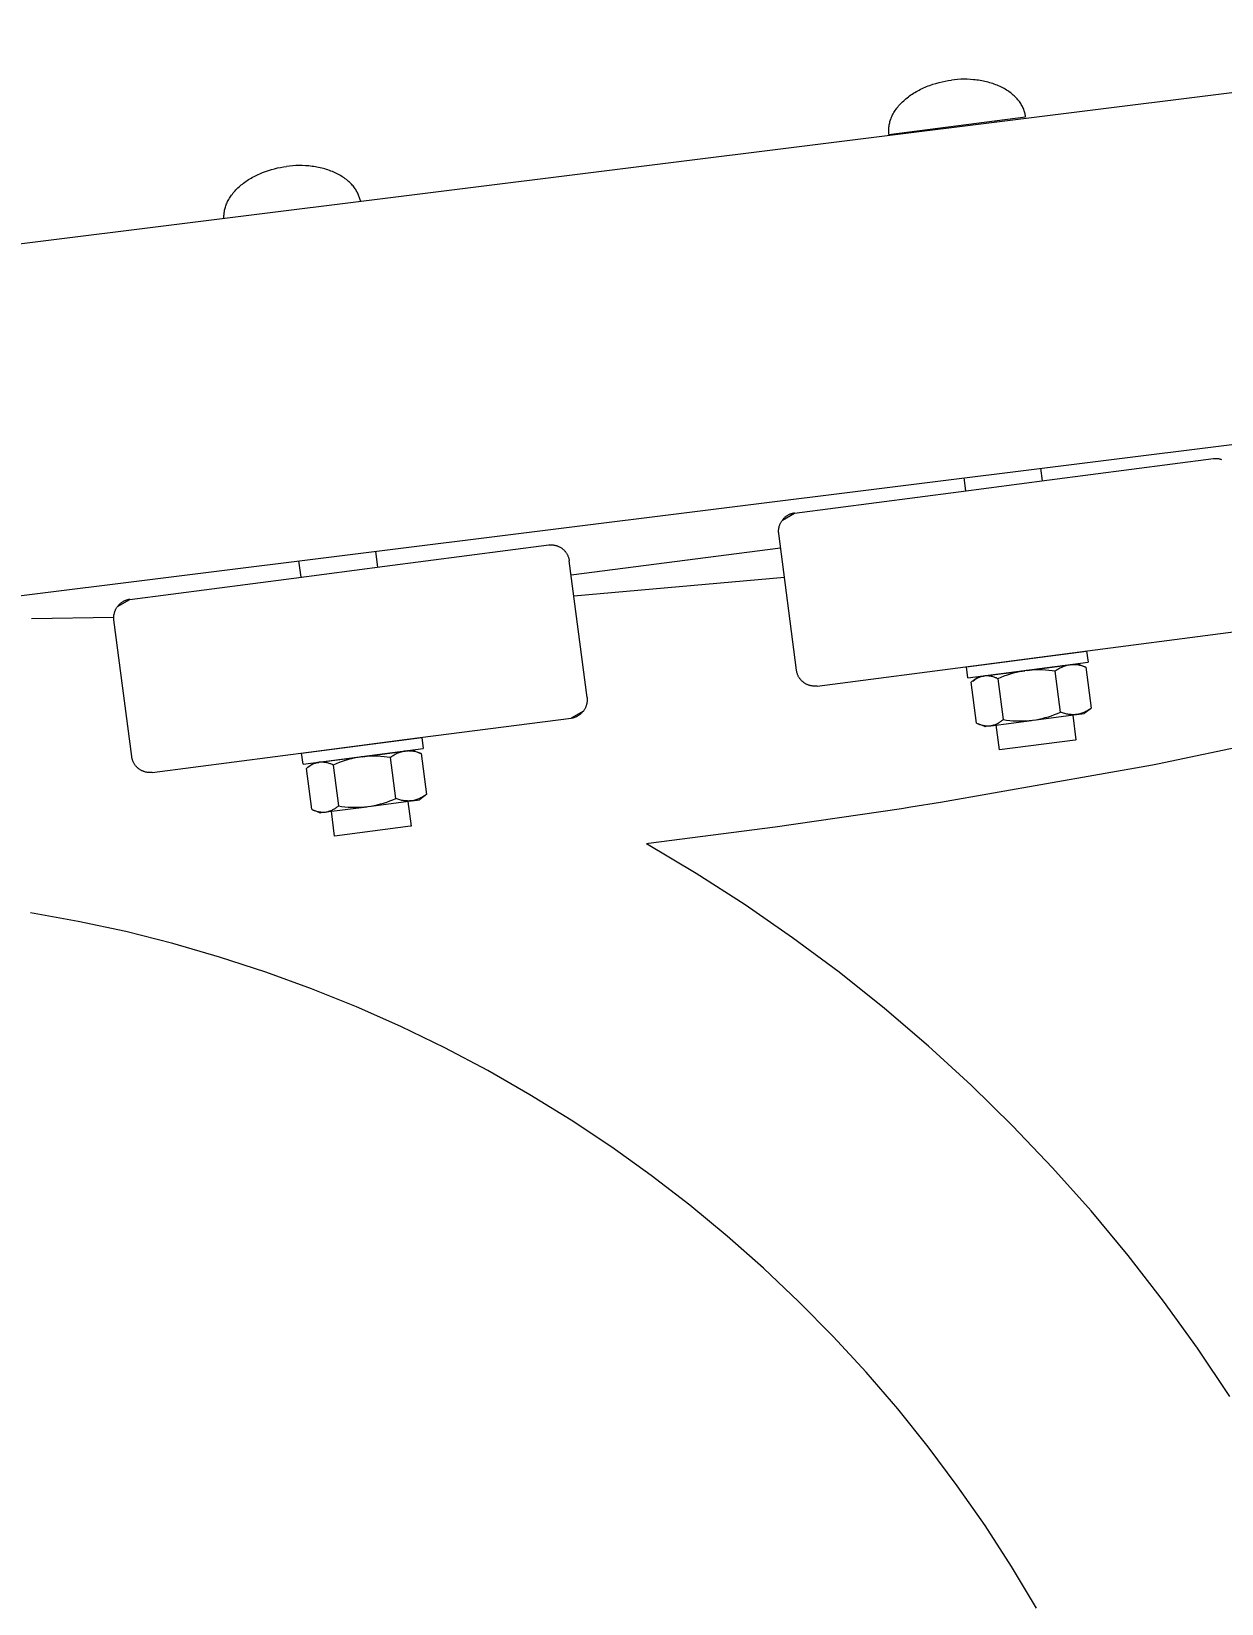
# Model space of a CAD drawing. Header units: inches. Extents: x -10 to 169, y -3 to 129.
# Drawn here: x 146.81 to 151.91, y 107.89 to 114.63 of the extents above; entities that cross this region are included whole.
import ezdxf

# ---------------------------------------------------------------- set-up
doc = ezdxf.new("R2010")
doc.units = ezdxf.units.IN
doc.layers.add('ZANO_R', color=7, linetype='Continuous', lineweight=0)
doc.layers.add('ZANO_W', color=1, linetype='Continuous', lineweight=0)
doc.styles.get("Standard").update_dxf_attribs({"font": 'arial.ttf'})
doc.dimstyles.new('amerykanie', dxfattribs={"dimtxt": 50, "dimasz": 50, "dimexe": 0.5, "dimexo": 0.5, "dimgap": 1, "dimtad": 1, "dimdec": 0, "dimzin": 0, "dimlunit": 5, "dimtxsty": 'Standard', "dimcen": 0.09, "dimclrd": 1, "dimclre": 1, "dimclrt": 1, "dimazin": 0, "dimtfac": 1, "dimtdec": 0, "dimtmove": 0, "dimatfit": 3, "dimfxl": 1, "dimtzin": 0, "dimarcsym": 1})

# ---------------------------------------------------------------- blocks, each defined once
blk = doc.blocks.new('*D357')
at = {"layer": 'ZANO_W', "color": 1, "lineweight": -2}
for p, q in [((137.2207, 121.6007), (137.2207, 117.2768)), ((154.6675, 112.6426), (154.6675, 118.2768)), ((138.2207, 117.7768), (153.6675, 117.7768))]:
    blk.add_line(p, q, dxfattribs=at)
at = {"layer": 'ZANO_W', "color": 1}
for points in [[(138.2207, 117.9434), (138.2207, 117.6101), (137.2207, 117.7768)], [(153.6675, 117.6101), (153.6675, 117.9434), (154.6675, 117.7768)]]:
    blk.add_solid(points, dxfattribs=at)
at = {"layer": 'ZANO_W', "color": 1, "insert": (145.9441, 119.117), "char_height": 1.625, "attachment_point": 5}
blk.add_mtext('17 7/16', dxfattribs=at)

msp = doc.modelspace()

# ---------------------------------------------------------------- linework, layer by layer
at = {"layer": 'ZANO_R'}
for p, q in [((152.42033, 114.42499), (146.16973, 113.64385)), ((150.61583, 114.37829), (150.62207, 114.38146)), ((150.62207, 114.38146), (150.62839, 114.38453)), ((150.62839, 114.38453), (150.63477, 114.38748)), ((150.63477, 114.38748), (150.64122, 114.39031)), ((150.64122, 114.39031), (150.64772, 114.39303)), ((150.64772, 114.39303), (150.65427, 114.39564)), ((150.65427, 114.39564), (150.66086, 114.39812)), ((150.66086, 114.39812), (150.67413, 114.40274)), ((150.67413, 114.40274), (150.68749, 114.40688)), ((150.68749, 114.40688), (150.70087, 114.41056)), ((150.70087, 114.41056), (150.71423, 114.41377)), ((150.71423, 114.41377), (150.72752, 114.41653)), ((150.72752, 114.41653), (150.7407, 114.41885)), ((150.7407, 114.41885), (150.75373, 114.42074)), ((150.76681, 114.42224), (150.75373, 114.42074)), ((150.78014, 114.42337), (150.76681, 114.42224)), ((150.79369, 114.42409), (150.78014, 114.42337)), ((150.80743, 114.4244), (150.79369, 114.42409)), ((150.82131, 114.42426), (150.80743, 114.4244)), ((150.83528, 114.42367), (150.82131, 114.42426)), ((150.84929, 114.42259), (150.83528, 114.42367)), ((150.85629, 114.42188), (150.84929, 114.42259)), ((150.86329, 114.42103), (150.85629, 114.42188)), ((150.87027, 114.42006), (150.86329, 114.42103)), ((150.87723, 114.41897), (150.87027, 114.42006)), ((150.88416, 114.41775), (150.87723, 114.41897)), ((150.89105, 114.4164), (150.88416, 114.41775)), ((150.89789, 114.41492), (150.89105, 114.4164)), ((150.90469, 114.41332), (150.89789, 114.41492)), ((150.91142, 114.41159), (150.90469, 114.41332)), ((150.91809, 114.40973), (150.91142, 114.41159)), ((150.92469, 114.40775), (150.91809, 114.40973)), ((150.9312, 114.40564), (150.92469, 114.40775)), ((150.93763, 114.4034), (150.9312, 114.40564)), ((150.94396, 114.40105), (150.93763, 114.4034)), ((150.95019, 114.39858), (150.94396, 114.40105)), ((150.95631, 114.39598), (150.95019, 114.39858)), ((150.96232, 114.39328), (150.95631, 114.39598)), ((150.9682, 114.39045), (150.96232, 114.39328)), ((150.97396, 114.38752), (150.9682, 114.39045)), ((150.97959, 114.38448), (150.97396, 114.38752)), ((150.98508, 114.38134), (150.97959, 114.38448)), ((150.99043, 114.37809), (150.98508, 114.38134)), ((150.5276, 114.30987), (150.5316, 114.31448)), ((150.5316, 114.31448), (150.53577, 114.31904)), ((150.53577, 114.31904), (150.54011, 114.32355)), ((150.54011, 114.32355), (150.54462, 114.32799)), ((150.54462, 114.32799), (150.54928, 114.33237)), ((150.54928, 114.33237), (150.5541, 114.33667)), ((150.5541, 114.33667), (150.55907, 114.3409)), ((150.55907, 114.3409), (150.56419, 114.34506)), ((150.56419, 114.34506), (150.56944, 114.34913)), ((150.56944, 114.34913), (150.57483, 114.35311)), ((150.57483, 114.35311), (150.58036, 114.357)), ((150.58036, 114.357), (150.586, 114.3608)), ((150.586, 114.3608), (150.59176, 114.36451)), ((150.59176, 114.36451), (150.59763, 114.36811)), ((150.59763, 114.36811), (150.6036, 114.37161)), ((150.6036, 114.37161), (150.60967, 114.375)), ((150.60967, 114.375), (150.61583, 114.37829)), ((150.99563, 114.37475), (150.99043, 114.37809)), ((151.00067, 114.37132), (150.99563, 114.37475)), ((151.00556, 114.36779), (151.00067, 114.37132)), ((151.01029, 114.36418), (151.00556, 114.36779)), ((151.01486, 114.36049), (151.01029, 114.36418)), ((151.01925, 114.35672), (151.01486, 114.36049)), ((151.02348, 114.35288), (151.01925, 114.35672)), ((151.02754, 114.34897), (151.02348, 114.35288)), ((151.03142, 114.345), (151.02754, 114.34897)), ((151.03513, 114.34096), (151.03142, 114.345)), ((151.03865, 114.33688), (151.03513, 114.34096)), ((151.042, 114.33274), (151.03865, 114.33688)), ((151.04518, 114.32856), (151.042, 114.33274)), ((151.04817, 114.32434), (151.04518, 114.32856)), ((151.05098, 114.32009), (151.04817, 114.32434)), ((151.05362, 114.3158), (151.05098, 114.32009)), ((151.05607, 114.31149), (151.05362, 114.3158)), ((150.48626, 114.1875), (151.0719, 114.26356)), ((150.49059, 114.24268), (150.49204, 114.2475)), ((150.49204, 114.2475), (150.49368, 114.25233)), ((150.49368, 114.25233), (150.49549, 114.25717)), ((150.49549, 114.25717), (150.49749, 114.26202)), ((150.49749, 114.26202), (150.49967, 114.26688)), ((150.49967, 114.26688), (150.50204, 114.27173)), ((150.50204, 114.27173), (150.50459, 114.27657)), ((150.50459, 114.27657), (150.50733, 114.28141)), ((150.50733, 114.28141), (150.51025, 114.28622)), ((150.51025, 114.28622), (150.51336, 114.29102)), ((150.51336, 114.29102), (150.51665, 114.29578)), ((150.51665, 114.29578), (150.52012, 114.30052)), ((150.52012, 114.30052), (150.52377, 114.30522)), ((150.52377, 114.30522), (150.5276, 114.30987)), ((150.94306, 114.24682), (150.94388, 114.24048)), ((151.05836, 114.30716), (151.05607, 114.31149)), ((151.06046, 114.30281), (151.05836, 114.30716)), ((151.06239, 114.29844), (151.06046, 114.30281)), ((151.06415, 114.29407), (151.06239, 114.29844)), ((151.06575, 114.2897), (151.06415, 114.29407)), ((151.06717, 114.28532), (151.06575, 114.2897)), ((151.06843, 114.28094), (151.06717, 114.28532)), ((151.06953, 114.27658), (151.06843, 114.28094)), ((151.07047, 114.27222), (151.06953, 114.27658)), ((151.07126, 114.26788), (151.07047, 114.27222)), ((151.0719, 114.26356), (151.07126, 114.26788)), ((150.48517, 114.20519), (150.48527, 114.20974)), ((150.48522, 114.20069), (150.48517, 114.20519)), ((150.48542, 114.19624), (150.48522, 114.20069)), ((150.48527, 114.20974), (150.48553, 114.21434)), ((150.48577, 114.19184), (150.48542, 114.19624)), ((150.48553, 114.21434), (150.48595, 114.21898)), ((150.48626, 114.1875), (150.48577, 114.19184)), ((150.48595, 114.21898), (150.48654, 114.22365)), ((150.48654, 114.22365), (150.48729, 114.22837)), ((150.48729, 114.22837), (150.48822, 114.23311)), ((150.48822, 114.23311), (150.48932, 114.23788)), ((150.48932, 114.23788), (150.49059, 114.24268)), ((150.61572, 114.19947), (150.6151, 114.20423)), ((147.85259, 114.04102), (147.86549, 114.04407)), ((147.86549, 114.04407), (147.87832, 114.0467)), ((147.87832, 114.0467), (147.89104, 114.04892)), ((147.89104, 114.04892), (147.90363, 114.05074)), ((147.91671, 114.05224), (147.90363, 114.05074)), ((147.93004, 114.05336), (147.91671, 114.05224)), ((147.9436, 114.05409), (147.93004, 114.05336)), ((147.95733, 114.0544), (147.9436, 114.05409)), ((147.97121, 114.05426), (147.95733, 114.0544)), ((147.98518, 114.05366), (147.97121, 114.05426)), ((147.99919, 114.05259), (147.98518, 114.05366)), ((148.00619, 114.05187), (147.99919, 114.05259)), ((148.01319, 114.05103), (148.00619, 114.05187)), ((148.02017, 114.05006), (148.01319, 114.05103)), ((148.02713, 114.04896), (148.02017, 114.05006)), ((148.03406, 114.04774), (148.02713, 114.04896)), ((148.04095, 114.04639), (148.03406, 114.04774)), ((148.04779, 114.04492), (148.04095, 114.04639)), ((148.05459, 114.04331), (148.04779, 114.04492)), ((147.71436, 113.97527), (147.71944, 113.9792)), ((147.71944, 113.9792), (147.72465, 113.98305)), ((147.72465, 113.98305), (147.72998, 113.98681)), ((147.72998, 113.98681), (147.73543, 113.99049)), ((147.73543, 113.99049), (147.74098, 113.99407)), ((147.74098, 113.99407), (147.74664, 113.99757)), ((147.74664, 113.99757), (147.75239, 114.00096)), ((147.75239, 114.00096), (147.75823, 114.00426)), ((147.75823, 114.00426), (147.76416, 114.00746)), ((147.76416, 114.00746), (147.77017, 114.01056)), ((147.77017, 114.01056), (147.77625, 114.01355)), ((147.77625, 114.01355), (147.7824, 114.01644)), ((147.7824, 114.01644), (147.78861, 114.01922)), ((147.78861, 114.01922), (147.80118, 114.02446)), ((147.80118, 114.02446), (147.81391, 114.02926)), ((147.81391, 114.02926), (147.82675, 114.03362)), ((147.82675, 114.03362), (147.83966, 114.03754)), ((147.83966, 114.03754), (147.85259, 114.04102)), ((148.06132, 114.04158), (148.05459, 114.04331)), ((148.06799, 114.03973), (148.06132, 114.04158)), ((148.07459, 114.03774), (148.06799, 114.03973)), ((148.0811, 114.03563), (148.07459, 114.03774)), ((148.08753, 114.0334), (148.0811, 114.03563)), ((148.09386, 114.03105), (148.08753, 114.0334)), ((148.10009, 114.02857), (148.09386, 114.03105)), ((148.10621, 114.02598), (148.10009, 114.02857)), ((148.11222, 114.02327), (148.10621, 114.02598)), ((148.11811, 114.02045), (148.11222, 114.02327)), ((148.12387, 114.01752), (148.11811, 114.02045)), ((148.12949, 114.01448), (148.12387, 114.01752)), ((148.13498, 114.01134), (148.12949, 114.01448)), ((148.14033, 114.00809), (148.13498, 114.01134)), ((148.14553, 114.00475), (148.14033, 114.00809)), ((148.15057, 114.00131), (148.14553, 114.00475)), ((148.15546, 113.99779), (148.15057, 114.00131)), ((148.16019, 113.99418), (148.15546, 113.99779)), ((148.16476, 113.99048), (148.16019, 113.99418)), ((148.16916, 113.98672), (148.16476, 113.99048)), ((148.17338, 113.98287), (148.16916, 113.98672)), ((148.17744, 113.97897), (148.17338, 113.98287)), ((148.18132, 113.97499), (148.17744, 113.97897)), ((147.65344, 113.90461), (147.65601, 113.90929)), ((147.65601, 113.90929), (147.65875, 113.91395)), ((147.65875, 113.91395), (147.66167, 113.91859)), ((147.66167, 113.91859), (147.66475, 113.92321)), ((147.66475, 113.92321), (147.66801, 113.9278)), ((147.66801, 113.9278), (147.67143, 113.93236)), ((147.67143, 113.93236), (147.67502, 113.93689)), ((147.67502, 113.93689), (147.67878, 113.94137)), ((147.67878, 113.94137), (147.68269, 113.94581)), ((147.68269, 113.94581), (147.68677, 113.9502)), ((147.68677, 113.9502), (147.691, 113.95454)), ((147.691, 113.95454), (147.69538, 113.95882)), ((147.69538, 113.95882), (147.69992, 113.96303)), ((147.69992, 113.96303), (147.70459, 113.96718)), ((147.70459, 113.96718), (147.70941, 113.97126)), ((147.70941, 113.97126), (147.71436, 113.97527)), ((148.18503, 113.97096), (148.18132, 113.97499)), ((148.18856, 113.96688), (148.18503, 113.97096)), ((148.19191, 113.96274), (148.18856, 113.96688)), ((148.19478, 113.95896), (148.19191, 113.96274)), ((148.19751, 113.95515), (148.19478, 113.95896)), ((148.20009, 113.95131), (148.19751, 113.95515)), ((148.20253, 113.94744), (148.20009, 113.95131)), ((148.20482, 113.94355), (148.20253, 113.94744)), ((148.20697, 113.93964), (148.20482, 113.94355)), ((148.20897, 113.93572), (148.20697, 113.93964)), ((148.21083, 113.93178), (148.20897, 113.93572)), ((148.21255, 113.92783), (148.21083, 113.93178)), ((148.21413, 113.92387), (148.21255, 113.92783)), ((148.21557, 113.91992), (148.21413, 113.92387)), ((148.21687, 113.91596), (148.21557, 113.91992)), ((148.21804, 113.912), (148.21687, 113.91596)), ((148.21908, 113.90805), (148.21804, 113.912)), ((147.63519, 113.84007), (147.63545, 113.84451)), ((147.63545, 113.84451), (147.63586, 113.84899)), ((147.63586, 113.84899), (147.63642, 113.85351)), ((147.63642, 113.85351), (147.63714, 113.85806)), ((147.63714, 113.85806), (147.63802, 113.86264)), ((147.63802, 113.86264), (147.63906, 113.86725)), ((147.63906, 113.86725), (147.64027, 113.87188)), ((147.64027, 113.87188), (147.64164, 113.87653)), ((147.64164, 113.87653), (147.64318, 113.88119)), ((147.64318, 113.88119), (147.64489, 113.88587)), ((147.64489, 113.88587), (147.64677, 113.89056)), ((147.64677, 113.89056), (147.64882, 113.89524)), ((147.64882, 113.89524), (147.65104, 113.89993)), ((147.65104, 113.89993), (147.65344, 113.90461)), ((148.21999, 113.9041), (148.21908, 113.90805)), ((148.22077, 113.90017), (148.21999, 113.9041)), ((147.63507, 113.83567), (147.63519, 113.84007)), ((147.63511, 113.83131), (147.63507, 113.83567)), ((147.63528, 113.827), (147.63511, 113.83131)), ((146.35525, 112.15934), (152.60585, 112.94047)), ((151.17481, 112.7067), (151.87758, 112.79794)), ((151.87758, 112.79794), (151.88025, 112.79824)), ((151.88025, 112.79824), (151.88293, 112.79845)), ((151.88293, 112.79845), (151.88561, 112.79857)), ((151.88561, 112.79857), (151.8883, 112.79859)), ((151.8883, 112.79859), (151.89098, 112.79853)), ((151.89098, 112.79853), (151.89367, 112.79837)), ((151.89367, 112.79837), (151.89634, 112.79812)), ((151.89634, 112.79812), (151.89901, 112.79778)), ((151.89901, 112.79778), (151.90166, 112.79735)), ((151.90166, 112.79735), (151.90429, 112.79683)), ((151.90429, 112.79683), (151.90691, 112.79622)), ((151.90691, 112.79622), (151.9095, 112.79552)), ((151.9095, 112.79552), (151.91207, 112.79473)), ((150.78439, 112.65602), (151.17481, 112.7067)), ((150.81565, 112.66008), (150.80841, 112.71585)), ((151.13657, 112.75686), (151.14361, 112.70265)), ((150.08163, 112.56479), (150.78439, 112.65602)), ((150.02938, 112.53475), (150.08163, 112.56479)), ((150.06595, 112.56109), (150.06343, 112.56017)), ((150.06851, 112.56193), (150.06595, 112.56109)), ((150.07109, 112.56268), (150.06851, 112.56193)), ((150.07369, 112.56334), (150.07109, 112.56268)), ((150.07632, 112.56391), (150.07369, 112.56334)), ((150.07897, 112.56439), (150.07632, 112.56391)), ((150.08163, 112.56479), (150.07897, 112.56439)), ((150.01325, 112.49266), (150.0135, 112.49534)), ((150.0135, 112.49534), (150.01384, 112.49801)), ((150.01384, 112.49801), (150.01427, 112.50066)), ((150.01427, 112.50066), (150.01479, 112.5033)), ((150.01479, 112.5033), (150.0154, 112.50592)), ((150.0154, 112.50592), (150.0161, 112.50851)), ((150.0161, 112.50851), (150.01689, 112.51108)), ((150.01689, 112.51108), (150.01777, 112.51362)), ((150.01777, 112.51362), (150.01873, 112.51613)), ((150.01873, 112.51613), (150.01978, 112.51861)), ((150.01978, 112.51861), (150.02091, 112.52105)), ((150.02091, 112.52105), (150.02212, 112.52345)), ((150.02212, 112.52345), (150.02342, 112.52581)), ((150.02342, 112.52581), (150.02479, 112.52812)), ((150.02479, 112.52812), (150.02625, 112.53038)), ((150.02625, 112.53038), (150.02778, 112.53259)), ((150.02778, 112.53259), (150.02938, 112.53475)), ((150.03106, 112.53685), (150.02938, 112.53475)), ((150.0328, 112.53889), (150.03106, 112.53685)), ((150.03462, 112.54087), (150.0328, 112.53889)), ((150.0365, 112.54279), (150.03462, 112.54087)), ((150.03845, 112.54465), (150.0365, 112.54279)), ((150.04046, 112.54643), (150.03845, 112.54465)), ((150.04253, 112.54815), (150.04046, 112.54643)), ((150.04466, 112.5498), (150.04253, 112.54815)), ((150.04684, 112.55137), (150.04466, 112.5498)), ((150.04907, 112.55286), (150.04684, 112.55137)), ((150.05136, 112.55428), (150.04907, 112.55286)), ((150.05369, 112.55562), (150.05136, 112.55428)), ((150.05606, 112.55688), (150.05369, 112.55562)), ((150.05848, 112.55806), (150.05606, 112.55688)), ((150.06093, 112.55916), (150.05848, 112.55806)), ((150.06343, 112.56017), (150.06093, 112.55916)), ((148.32476, 112.33639), (149.02752, 112.42762)), ((149.02752, 112.42762), (149.03019, 112.42792)), ((149.03019, 112.42792), (149.03287, 112.42813)), ((149.03287, 112.42813), (149.03555, 112.42825)), ((149.03555, 112.42825), (149.03824, 112.42827)), ((149.03824, 112.42827), (149.04093, 112.42821)), ((149.04093, 112.42821), (149.04361, 112.42805)), ((149.04361, 112.42805), (149.04628, 112.4278)), ((149.04628, 112.4278), (149.04895, 112.42746)), ((149.04895, 112.42746), (149.0516, 112.42703)), ((149.0516, 112.42703), (149.05424, 112.42651)), ((149.05424, 112.42651), (149.05685, 112.4259)), ((149.05685, 112.4259), (149.05945, 112.4252)), ((150.01302, 112.48729), (150.01309, 112.48998)), ((150.01305, 112.4846), (150.01302, 112.48729)), ((150.01317, 112.48192), (150.01305, 112.4846)), ((150.01309, 112.48998), (150.01325, 112.49266)), ((150.01338, 112.47924), (150.01317, 112.48192)), ((150.01368, 112.47656), (150.01338, 112.47924)), ((150.08971, 111.89093), (150.01368, 112.47656)), ((147.96559, 112.28976), (147.95654, 112.35945)), ((148.2847, 112.40046), (148.29355, 112.33234)), ((149.05945, 112.4252), (149.06201, 112.42441)), ((149.06201, 112.42441), (149.06456, 112.42354)), ((149.06456, 112.42354), (149.06707, 112.42258)), ((149.06707, 112.42258), (149.06955, 112.42153)), ((149.06955, 112.42153), (149.07199, 112.4204)), ((149.07199, 112.4204), (149.07439, 112.41919)), ((149.07439, 112.41919), (149.07674, 112.41789)), ((149.07674, 112.41789), (149.07905, 112.41652)), ((149.07905, 112.41652), (149.08132, 112.41506)), ((149.08132, 112.41506), (149.08353, 112.41353)), ((149.08353, 112.41353), (149.08569, 112.41193)), ((149.08569, 112.41193), (149.08779, 112.41025)), ((149.08779, 112.41025), (149.08984, 112.40851)), ((149.08984, 112.40851), (149.09182, 112.40669)), ((149.09182, 112.40669), (149.09374, 112.40481)), ((149.09374, 112.40481), (149.09559, 112.40286)), ((149.09559, 112.40286), (149.09738, 112.40085)), ((149.09738, 112.40085), (149.0991, 112.39878)), ((149.0991, 112.39878), (149.10075, 112.39665)), ((149.10075, 112.39665), (149.10232, 112.39447)), ((149.10232, 112.39447), (149.10381, 112.39224)), ((149.10381, 112.39224), (149.10523, 112.38995)), ((149.10523, 112.38995), (149.10658, 112.38762)), ((149.10658, 112.38762), (149.10784, 112.38524)), ((149.10784, 112.38524), (149.10901, 112.38283)), ((149.10901, 112.38283), (149.11011, 112.38037)), ((149.11011, 112.38037), (149.11112, 112.37788)), ((149.11112, 112.37788), (149.11205, 112.37535)), ((149.11205, 112.37535), (149.11288, 112.3728)), ((149.11288, 112.3728), (149.11363, 112.37021)), ((149.11363, 112.37021), (149.1143, 112.36761)), ((149.1143, 112.36761), (149.11487, 112.36498)), ((149.11487, 112.36498), (149.11535, 112.36233)), ((149.11535, 112.36233), (149.11574, 112.35967)), ((149.19177, 111.77404), (149.11574, 112.35967)), ((149.12346, 112.30024), (150.02168, 112.41492)), ((147.93433, 112.2857), (148.32476, 112.33639)), ((147.23157, 112.19447), (147.93433, 112.2857)), ((150.03815, 112.28803), (149.13548, 112.20763)), ((147.17336, 112.15549), (147.17474, 112.1578)), ((147.17474, 112.1578), (147.17619, 112.16006)), ((147.17619, 112.16006), (147.17772, 112.16227)), ((147.17772, 112.16227), (147.17932, 112.16443)), ((147.17932, 112.16443), (147.23157, 112.19447)), ((147.181, 112.16653), (147.17932, 112.16443)), ((147.18275, 112.16857), (147.181, 112.16653)), ((147.18456, 112.17056), (147.18275, 112.16857)), ((147.18645, 112.17248), (147.18456, 112.17056)), ((147.18839, 112.17433), (147.18645, 112.17248)), ((147.1904, 112.17612), (147.18839, 112.17433)), ((147.19247, 112.17783), (147.1904, 112.17612)), ((147.1946, 112.17948), (147.19247, 112.17783)), ((147.19678, 112.18105), (147.1946, 112.17948)), ((147.19901, 112.18255), (147.19678, 112.18105)), ((147.2013, 112.18396), (147.19901, 112.18255)), ((147.20363, 112.18531), (147.2013, 112.18396)), ((147.206, 112.18656), (147.20363, 112.18531)), ((147.20842, 112.18774), (147.206, 112.18656)), ((147.21088, 112.18884), (147.20842, 112.18774)), ((147.21337, 112.18985), (147.21088, 112.18884)), ((147.21589, 112.19077), (147.21337, 112.18985)), ((147.21845, 112.19161), (147.21589, 112.19077)), ((147.22103, 112.19236), (147.21845, 112.19161)), ((147.22364, 112.19302), (147.22103, 112.19236)), ((147.22626, 112.19359), (147.22364, 112.19302)), ((147.22891, 112.19408), (147.22626, 112.19359)), ((147.23157, 112.19447), (147.22891, 112.19408)), ((147.16297, 112.11709), (146.8099, 112.11167)), ((147.16297, 112.11697), (147.16303, 112.11966)), ((147.16299, 112.11428), (147.16297, 112.11697)), ((147.16311, 112.1116), (147.16299, 112.11428)), ((147.16303, 112.11966), (147.16319, 112.12235)), ((147.16332, 112.10892), (147.16311, 112.1116)), ((147.16319, 112.12235), (147.16344, 112.12502)), ((147.16362, 112.10625), (147.16332, 112.10892)), ((147.16344, 112.12502), (147.16378, 112.12769)), ((147.23965, 111.52061), (147.16362, 112.10625)), ((147.16378, 112.12769), (147.16421, 112.13034)), ((147.16421, 112.13034), (147.16473, 112.13298)), ((147.16473, 112.13298), (147.16535, 112.1356)), ((147.16535, 112.1356), (147.16605, 112.13819)), ((147.16605, 112.13819), (147.16683, 112.14076)), ((147.16683, 112.14076), (147.16771, 112.14331)), ((147.16771, 112.14331), (147.16867, 112.14582)), ((147.16867, 112.14582), (147.16972, 112.14829)), ((147.16972, 112.14829), (147.17085, 112.15073)), ((147.17085, 112.15073), (147.17207, 112.15313)), ((147.17207, 112.15313), (147.17336, 112.15549)), ((151.27112, 111.9649), (151.97388, 112.05613)), ((150.81837, 111.90553), (151.33372, 111.97246)), ((150.88069, 111.91421), (151.27112, 111.9649)), ((151.23995, 111.96085), (151.24003, 111.96029)), ((151.33373, 111.97246), (151.33981, 111.92561)), ((150.0901, 111.88826), (150.08971, 111.89093)), ((150.09058, 111.88562), (150.0901, 111.88826)), ((150.17793, 111.82298), (150.88069, 111.91421)), ((150.82445, 111.85868), (150.81837, 111.90553)), ((150.82446, 111.85868), (151.33981, 111.92561)), ((150.89533, 111.86614), (151.06918, 111.88872)), ((150.91207, 111.9177), (150.912, 111.91828)), ((151.06003, 111.88715), (151.04628, 111.88454)), ((151.07384, 111.88933), (151.06003, 111.88715)), ((151.08776, 111.89075), (151.07384, 111.88933)), ((151.07839, 111.88992), (151.26076, 111.9136)), ((151.10172, 111.89174), (151.08776, 111.89075)), ((151.11569, 111.89228), (151.10172, 111.89174)), ((151.12968, 111.89238), (151.11569, 111.89228)), ((151.14367, 111.89204), (151.12968, 111.89238)), ((151.15764, 111.89126), (151.14367, 111.89204)), ((151.17157, 111.89003), (151.15764, 111.89126)), ((151.18546, 111.88837), (151.17157, 111.89003)), ((151.19929, 111.88626), (151.18546, 111.88837)), ((151.20301, 111.88906), (151.19929, 111.88626)), ((151.20682, 111.89173), (151.20301, 111.88906)), ((151.21071, 111.89427), (151.20682, 111.89173)), ((151.21469, 111.89668), (151.21071, 111.89427)), ((151.21874, 111.89895), (151.21469, 111.89668)), ((151.22287, 111.90109), (151.21874, 111.89895)), ((151.22707, 111.90309), (151.22287, 111.90109)), ((151.23133, 111.90495), (151.22707, 111.90309)), ((151.23565, 111.90666), (151.23133, 111.90495)), ((151.24003, 111.90823), (151.23565, 111.90666)), ((151.24446, 111.90965), (151.24003, 111.90823)), ((151.24893, 111.91093), (151.24446, 111.90965)), ((151.24611, 111.91344), (151.24633, 111.91173)), ((151.25344, 111.91205), (151.24893, 111.91093)), ((151.25799, 111.91302), (151.25344, 111.91205)), ((151.26256, 111.91384), (151.25799, 111.91302)), ((151.26723, 111.91422), (151.2626, 111.91384)), ((151.26446, 111.91408), (151.29552, 111.91812)), ((151.27187, 111.91444), (151.26723, 111.91422)), ((151.27652, 111.91451), (151.27187, 111.91444)), ((151.28116, 111.91442), (151.27652, 111.91451)), ((151.2858, 111.91418), (151.28116, 111.91442)), ((151.29044, 111.91378), (151.2858, 111.91418)), ((151.29505, 111.91322), (151.29044, 111.91378)), ((151.29964, 111.91252), (151.29505, 111.91322)), ((151.29553, 111.91812), (151.32522, 111.90576)), ((151.30421, 111.91165), (151.29964, 111.91252)), ((151.30875, 111.91064), (151.30421, 111.91165)), ((151.31325, 111.90948), (151.30875, 111.91064)), ((151.3177, 111.90816), (151.31325, 111.90948)), ((151.32212, 111.9067), (151.3177, 111.90816)), ((151.32648, 111.90509), (151.32212, 111.9067)), ((151.32522, 111.90576), (151.33078, 111.90334)), ((151.33078, 111.90334), (151.32648, 111.90509)), ((151.33078, 111.90334), (151.35352, 111.72825)), ((150.09115, 111.88299), (150.09058, 111.88562)), ((150.09182, 111.88038), (150.09115, 111.88299)), ((150.09257, 111.87779), (150.09182, 111.88038)), ((150.09341, 111.87523), (150.09257, 111.87779)), ((150.09433, 111.87271), (150.09341, 111.87523)), ((150.09535, 111.87021), (150.09433, 111.87271)), ((150.09644, 111.86775), (150.09535, 111.87021)), ((150.09762, 111.86534), (150.09644, 111.86775)), ((150.09889, 111.86296), (150.09762, 111.86534)), ((150.10023, 111.86062), (150.09889, 111.86296)), ((150.10165, 111.85834), (150.10023, 111.86062)), ((150.10315, 111.8561), (150.10165, 111.85834)), ((150.10472, 111.85392), (150.10315, 111.8561)), ((150.10637, 111.85179), (150.10472, 111.85392)), ((150.10809, 111.84972), (150.10637, 111.85179)), ((150.10988, 111.84771), (150.10809, 111.84972)), ((150.11174, 111.84576), (150.10988, 111.84771)), ((150.11366, 111.84388), (150.11174, 111.84576)), ((150.11565, 111.84206), (150.11366, 111.84388)), ((150.1177, 111.84031), (150.11565, 111.84206)), ((150.1198, 111.83864), (150.1177, 111.84031)), ((150.12196, 111.83703), (150.1198, 111.83864)), ((150.12418, 111.83551), (150.12196, 111.83703)), ((150.12644, 111.83405), (150.12418, 111.83551)), ((150.12876, 111.83268), (150.12644, 111.83405)), ((150.13112, 111.83138), (150.12876, 111.83268)), ((150.13352, 111.83017), (150.13112, 111.83138)), ((150.13597, 111.82904), (150.13352, 111.83017)), ((150.13845, 111.828), (150.13597, 111.82904)), ((150.14095, 111.82704), (150.13845, 111.828)), ((150.14349, 111.82617), (150.14095, 111.82704)), ((150.14605, 111.82538), (150.14349, 111.82617)), ((150.14864, 111.82469), (150.14605, 111.82538)), ((150.15126, 111.82408), (150.14864, 111.82469)), ((150.15389, 111.82356), (150.15126, 111.82408)), ((150.15654, 111.82313), (150.15389, 111.82356)), ((150.1592, 111.82279), (150.15654, 111.82313)), ((150.16187, 111.82255), (150.1592, 111.82279)), ((150.16455, 111.82239), (150.16187, 111.82255)), ((150.16723, 111.82233), (150.16455, 111.82239)), ((150.16991, 111.82235), (150.16723, 111.82233)), ((150.17259, 111.82247), (150.16991, 111.82235)), ((150.17526, 111.82268), (150.17259, 111.82247)), ((150.17793, 111.82298), (150.17526, 111.82268)), ((150.84161, 111.84183), (150.83888, 111.83945)), ((150.86162, 111.66436), (150.83888, 111.83945)), ((150.84443, 111.84411), (150.84161, 111.84183)), ((150.84732, 111.8463), (150.84443, 111.84411)), ((150.84535, 111.84452), (150.86919, 111.86275)), ((150.85028, 111.84839), (150.84732, 111.8463)), ((150.85331, 111.85039), (150.85028, 111.84839)), ((150.8564, 111.85228), (150.85331, 111.85039)), ((150.85955, 111.85407), (150.8564, 111.85228)), ((150.86276, 111.85576), (150.85955, 111.85407)), ((150.86602, 111.85734), (150.86276, 111.85576)), ((150.86934, 111.8588), (150.86602, 111.85734)), ((150.86919, 111.86275), (150.86925, 111.86276)), ((150.86919, 111.86275), (150.86919, 111.86275)), ((150.86919, 111.86275), (150.86919, 111.86275)), ((150.86919, 111.86275), (150.86919, 111.86275)), ((150.86919, 111.86275), (150.86919, 111.86275)), ((150.86925, 111.86276), (150.8695, 111.86279)), ((150.8727, 111.86016), (150.86934, 111.8588)), ((150.8695, 111.86279), (150.87058, 111.86293)), ((150.87058, 111.86293), (150.87503, 111.86351)), ((150.8761, 111.86141), (150.8727, 111.86016)), ((150.87503, 111.86351), (150.89211, 111.86573)), ((150.87955, 111.86254), (150.8761, 111.86141)), ((150.88302, 111.86356), (150.87955, 111.86254)), ((150.88653, 111.86447), (150.88302, 111.86356)), ((150.89007, 111.86525), (150.88653, 111.86447)), ((150.89364, 111.86592), (150.89007, 111.86525)), ((150.89725, 111.86619), (150.89364, 111.86592)), ((150.90087, 111.86633), (150.89725, 111.86619)), ((150.9045, 111.86635), (150.90087, 111.86633)), ((150.90812, 111.86626), (150.9045, 111.86635)), ((150.91174, 111.86604), (150.90812, 111.86626)), ((150.91535, 111.8657), (150.91174, 111.86604)), ((150.91895, 111.86525), (150.91535, 111.8657)), ((150.91838, 111.86914), (150.91816, 111.87085)), ((150.92253, 111.86467), (150.91895, 111.86525)), ((150.92609, 111.86398), (150.92253, 111.86467)), ((150.92962, 111.86317), (150.92609, 111.86398)), ((150.93313, 111.86225), (150.92962, 111.86317)), ((150.9366, 111.86121), (150.93313, 111.86225)), ((150.94003, 111.86005), (150.9366, 111.86121)), ((150.94343, 111.85878), (150.94003, 111.86005)), ((150.94678, 111.85741), (150.94343, 111.85878)), ((150.95009, 111.85592), (150.94678, 111.85741)), ((150.95334, 111.85432), (150.95009, 111.85592)), ((150.96618, 111.85988), (150.95334, 111.85432)), ((150.95334, 111.85432), (150.97608, 111.67923)), ((150.97918, 111.86504), (150.96618, 111.85988)), ((150.99234, 111.86979), (150.97918, 111.86504)), ((151.00564, 111.87411), (150.99234, 111.86979)), ((151.01908, 111.87802), (151.00564, 111.87411)), ((151.03263, 111.88149), (151.01908, 111.87802)), ((151.04628, 111.88454), (151.03263, 111.88149)), ((151.22203, 111.71117), (151.19929, 111.88626)), ((149.19161, 111.75259), (149.19118, 111.74994)), ((149.19195, 111.75526), (149.19161, 111.75259)), ((149.19177, 111.77404), (149.19207, 111.77136)), ((149.1922, 111.75794), (149.19195, 111.75526)), ((149.19207, 111.77136), (149.19228, 111.76868)), ((149.19236, 111.76062), (149.1922, 111.75794)), ((149.19228, 111.76868), (149.1924, 111.766)), ((149.19242, 111.76331), (149.19236, 111.76062)), ((149.1924, 111.766), (149.19242, 111.76331)), ((148.42106, 111.59458), (149.12382, 111.68581)), ((149.17607, 111.71585), (149.12382, 111.68581)), ((149.12382, 111.68581), (149.12648, 111.68621)), ((149.12648, 111.68621), (149.12913, 111.68669)), ((149.12913, 111.68669), (149.13175, 111.68726)), ((149.13175, 111.68726), (149.13436, 111.68792)), ((149.13436, 111.68792), (149.13694, 111.68867)), ((149.13694, 111.68867), (149.1395, 111.68951)), ((149.1395, 111.68951), (149.14202, 111.69043)), ((149.14202, 111.69043), (149.14451, 111.69145)), ((149.14451, 111.69145), (149.14697, 111.69254)), ((149.14697, 111.69254), (149.14939, 111.69372)), ((149.14939, 111.69372), (149.15176, 111.69498)), ((149.15176, 111.69498), (149.15409, 111.69632)), ((149.15409, 111.69632), (149.15638, 111.69774)), ((149.15638, 111.69774), (149.15861, 111.69923)), ((149.15861, 111.69923), (149.16079, 111.7008)), ((149.16079, 111.7008), (149.16292, 111.70245)), ((149.16292, 111.70245), (149.16499, 111.70417)), ((149.16499, 111.70417), (149.167, 111.70595)), ((149.167, 111.70595), (149.16894, 111.70781)), ((149.16894, 111.70781), (149.17083, 111.70973)), ((149.17083, 111.70973), (149.17264, 111.71171)), ((149.17264, 111.71171), (149.17439, 111.71375)), ((149.17439, 111.71375), (149.17607, 111.71585)), ((149.17767, 111.71801), (149.17607, 111.71585)), ((149.1792, 111.72022), (149.17767, 111.71801)), ((149.18065, 111.72248), (149.1792, 111.72022)), ((149.18203, 111.7248), (149.18065, 111.72248)), ((149.18332, 111.72715), (149.18203, 111.7248)), ((149.18454, 111.72955), (149.18332, 111.72715)), ((149.18567, 111.73199), (149.18454, 111.72955)), ((149.18672, 111.73447), (149.18567, 111.73199)), ((149.18768, 111.73698), (149.18672, 111.73447)), ((149.18856, 111.73952), (149.18768, 111.73698)), ((149.18934, 111.74209), (149.18856, 111.73952)), ((149.19005, 111.74468), (149.18934, 111.74209)), ((149.19066, 111.7473), (149.19005, 111.74468)), ((149.19118, 111.74994), (149.19066, 111.7473)), ((151.10537, 111.67666), (151.28844, 111.70043)), ((151.14275, 111.68399), (151.1563, 111.68747)), ((151.1563, 111.68747), (151.16973, 111.69137)), ((151.16973, 111.69137), (151.18304, 111.6957)), ((151.18304, 111.6957), (151.1962, 111.70044)), ((151.1962, 111.70044), (151.2092, 111.7056)), ((151.2092, 111.7056), (151.22203, 111.71117)), ((151.22634, 111.70942), (151.22203, 111.71117)), ((151.2307, 111.70781), (151.22634, 111.70942)), ((151.23512, 111.70634), (151.2307, 111.70781)), ((151.23958, 111.70503), (151.23512, 111.70634)), ((151.24408, 111.70387), (151.23958, 111.70503)), ((151.24862, 111.70285), (151.24408, 111.70387)), ((151.25318, 111.70199), (151.24862, 111.70285)), ((151.25778, 111.70129), (151.25318, 111.70199)), ((151.2624, 111.70073), (151.25778, 111.70129)), ((151.26703, 111.70033), (151.2624, 111.70073)), ((151.27167, 111.70009), (151.26703, 111.70033)), ((151.27632, 111.7), (151.27167, 111.70009)), ((151.27402, 111.69856), (151.28786, 111.59196)), ((151.28097, 111.70007), (151.27632, 111.7)), ((151.28562, 111.70029), (151.28097, 111.70007)), ((151.29025, 111.70067), (151.28562, 111.70029)), ((151.29483, 111.70149), (151.29025, 111.70067)), ((151.29214, 111.70091), (151.32321, 111.70495)), ((151.29937, 111.70246), (151.29483, 111.70149)), ((151.30389, 111.70358), (151.29937, 111.70246)), ((151.30836, 111.70485), (151.30389, 111.70358)), ((151.31279, 111.70627), (151.30836, 111.70485)), ((151.31716, 111.70784), (151.31279, 111.70627)), ((151.32149, 111.70956), (151.31716, 111.70784)), ((151.32575, 111.71141), (151.32149, 111.70956)), ((151.34876, 111.72448), (151.32321, 111.70495)), ((151.32995, 111.71341), (151.32575, 111.71141)), ((151.33407, 111.71555), (151.32995, 111.71341)), ((151.33813, 111.71783), (151.33407, 111.71555)), ((151.34211, 111.72024), (151.33813, 111.71783)), ((151.346, 111.72278), (151.34211, 111.72024)), ((151.34981, 111.72545), (151.346, 111.72278)), ((151.35352, 111.72825), (151.34876, 111.72448)), ((151.35352, 111.72825), (151.34981, 111.72545)), ((150.86162, 111.66436), (150.86487, 111.66276)), ((150.86487, 111.66276), (150.86818, 111.66127)), ((150.86818, 111.66127), (150.87153, 111.65989)), ((150.89687, 111.64958), (150.86919, 111.6611)), ((150.87153, 111.65989), (150.87492, 111.65862)), ((150.87492, 111.65862), (150.87836, 111.65747)), ((150.87836, 111.65747), (150.88183, 111.65643)), ((150.88183, 111.65643), (150.88534, 111.6555)), ((150.88534, 111.6555), (150.88887, 111.65469)), ((150.88887, 111.65469), (150.89243, 111.654)), ((150.89243, 111.654), (150.89601, 111.65343)), ((150.89601, 111.65343), (150.89961, 111.65297)), ((150.89688, 111.64958), (150.89687, 111.64958)), ((150.89687, 111.64958), (150.89687, 111.64958)), ((150.89687, 111.64958), (150.89687, 111.64958)), ((150.89687, 111.64958), (150.89688, 111.64958)), ((150.89688, 111.64958), (150.89693, 111.64959)), ((150.89693, 111.64959), (150.89718, 111.64962)), ((150.89718, 111.64962), (150.89827, 111.64976)), ((150.89827, 111.64976), (150.90271, 111.65034)), ((150.89961, 111.65297), (150.90322, 111.65264)), ((150.90271, 111.65034), (150.91979, 111.65255)), ((150.90322, 111.65264), (150.90684, 111.65242)), ((150.90684, 111.65242), (150.91046, 111.65232)), ((150.91046, 111.65232), (150.91408, 111.65235)), ((150.91408, 111.65235), (150.91771, 111.65249)), ((150.91771, 111.65249), (150.92132, 111.65275)), ((150.92132, 111.65275), (150.92488, 111.65342)), ((150.92302, 111.65297), (151.09791, 111.67569)), ((150.92488, 111.65342), (150.92842, 111.65421)), ((150.92842, 111.65421), (150.93193, 111.65511)), ((150.93193, 111.65511), (150.93541, 111.65613)), ((150.93541, 111.65613), (150.93886, 111.65727)), ((150.93886, 111.65727), (150.94226, 111.65851)), ((150.94226, 111.65851), (150.94562, 111.65987)), ((150.94562, 111.65987), (150.94894, 111.66134)), ((150.95991, 111.54936), (150.94606, 111.65597)), ((150.94894, 111.66134), (150.9522, 111.66292)), ((150.9522, 111.66292), (150.95541, 111.6646)), ((150.95541, 111.6646), (150.95856, 111.66639)), ((150.95856, 111.66639), (150.96165, 111.66829)), ((150.96165, 111.66829), (150.96468, 111.67028)), ((150.96468, 111.67028), (150.96764, 111.67238)), ((150.96764, 111.67238), (150.97053, 111.67457)), ((150.97053, 111.67457), (150.97334, 111.67685)), ((150.97334, 111.67685), (150.97608, 111.67923)), ((150.97608, 111.67923), (150.98991, 111.67712)), ((150.98991, 111.67712), (151.0038, 111.67546)), ((151.0038, 111.67546), (151.01774, 111.67423)), ((151.01774, 111.67423), (151.03171, 111.67345)), ((151.03171, 111.67345), (151.04569, 111.6731)), ((151.04569, 111.6731), (151.05968, 111.6732)), ((151.05968, 111.6732), (151.07366, 111.67375)), ((151.07366, 111.67375), (151.08761, 111.67473)), ((151.08761, 111.67473), (151.10153, 111.67616)), ((151.10153, 111.67616), (151.11535, 111.67833)), ((151.11535, 111.67833), (151.12909, 111.68095)), ((151.12909, 111.68095), (151.14275, 111.68399)), ((152.56077, 111.68135), (151.63778, 111.48835)), ((147.96827, 111.53552), (148.48358, 111.60245)), ((147.97436, 111.48867), (148.48967, 111.5556)), ((148.03063, 111.5439), (148.42106, 111.59458)), ((148.38989, 111.59054), (148.38993, 111.59029)), ((148.48363, 111.60246), (148.48971, 111.55561)), ((151.28454, 111.59153), (150.95991, 111.54936)), ((151.28704, 111.59185), (151.28454, 111.59153)), ((151.28767, 111.59193), (151.28704, 111.59185)), ((151.28782, 111.59195), (151.28767, 111.59193)), ((151.28786, 111.59196), (151.28782, 111.59195)), ((151.28786, 111.59196), (151.28786, 111.59196)), ((151.28786, 111.59196), (151.28786, 111.59196)), ((151.28786, 111.59196), (151.28786, 111.59196)), ((151.28786, 111.59196), (151.28786, 111.59196)), ((151.28786, 111.59196), (151.28786, 111.59196)), ((147.24004, 111.51795), (147.23965, 111.52061)), ((147.24052, 111.5153), (147.24004, 111.51795)), ((147.2411, 111.51267), (147.24052, 111.5153)), ((147.24176, 111.51006), (147.2411, 111.51267)), ((147.24251, 111.50747), (147.24176, 111.51006)), ((147.24335, 111.50492), (147.24251, 111.50747)), ((147.24428, 111.50239), (147.24335, 111.50492)), ((147.24529, 111.4999), (147.24428, 111.50239)), ((147.24639, 111.49744), (147.24529, 111.4999)), ((147.24757, 111.49502), (147.24639, 111.49744)), ((147.24883, 111.49264), (147.24757, 111.49502)), ((147.25017, 111.49031), (147.24883, 111.49264)), ((147.25159, 111.48802), (147.25017, 111.49031)), ((147.25309, 111.48579), (147.25159, 111.48802)), ((147.25467, 111.4836), (147.25309, 111.48579)), ((147.25631, 111.48147), (147.25467, 111.4836)), ((147.32787, 111.45266), (148.03063, 111.5439)), ((147.96832, 111.53553), (147.96827, 111.53552)), ((147.97436, 111.48867), (147.96827, 111.53552)), ((147.96827, 111.53552), (147.96827, 111.53552)), ((147.9744, 111.48868), (147.97436, 111.48867)), ((147.97436, 111.48867), (147.97436, 111.48867)), ((147.99525, 111.47452), (148.01909, 111.49274)), ((148.0063, 111.48228), (148.00321, 111.48039)), ((148.00945, 111.48407), (148.0063, 111.48228)), ((148.01266, 111.48575), (148.00945, 111.48407)), ((148.01592, 111.48733), (148.01266, 111.48575)), ((148.01924, 111.4888), (148.01592, 111.48733)), ((148.01909, 111.49274), (148.01909, 111.49275)), ((148.01909, 111.49275), (148.01915, 111.49275)), ((148.01909, 111.49274), (148.01909, 111.49274)), ((148.01909, 111.49274), (148.01909, 111.49274)), ((148.01909, 111.49274), (148.01909, 111.49274)), ((148.01915, 111.49275), (148.0194, 111.49278)), ((148.0226, 111.49016), (148.01924, 111.4888)), ((148.0194, 111.49278), (148.02049, 111.49293)), ((148.02049, 111.49293), (148.02493, 111.4935)), ((148.026, 111.49141), (148.0226, 111.49016)), ((148.02493, 111.4935), (148.04201, 111.49572)), ((148.02945, 111.49254), (148.026, 111.49141)), ((148.03293, 111.49356), (148.02945, 111.49254)), ((148.03644, 111.49446), (148.03293, 111.49356)), ((148.03997, 111.49525), (148.03644, 111.49446)), ((148.04354, 111.49592), (148.03997, 111.49525)), ((148.04715, 111.49618), (148.04354, 111.49592)), ((148.04524, 111.49614), (148.22041, 111.51889)), ((148.05078, 111.49633), (148.04715, 111.49618)), ((148.0544, 111.49635), (148.05078, 111.49633)), ((148.05802, 111.49625), (148.0544, 111.49635)), ((148.06164, 111.49604), (148.05802, 111.49625)), ((148.06525, 111.4957), (148.06164, 111.49604)), ((148.06197, 111.54769), (148.06194, 111.54796)), ((148.06885, 111.49524), (148.06525, 111.4957)), ((148.06828, 111.49913), (148.06806, 111.50084)), ((148.07243, 111.49467), (148.06885, 111.49524)), ((148.07599, 111.49398), (148.07243, 111.49467)), ((148.07952, 111.49317), (148.07599, 111.49398)), ((148.08303, 111.49224), (148.07952, 111.49317)), ((148.0865, 111.4912), (148.08303, 111.49224)), ((148.08994, 111.49005), (148.0865, 111.4912)), ((148.09333, 111.48878), (148.08994, 111.49005)), ((148.09668, 111.4874), (148.09333, 111.48878)), ((148.09999, 111.48591), (148.09668, 111.4874)), ((148.10324, 111.48431), (148.09999, 111.48591)), ((148.11608, 111.48988), (148.10324, 111.48431)), ((148.10324, 111.48431), (148.12598, 111.30922)), ((148.12908, 111.49504), (148.11608, 111.48988)), ((148.14224, 111.49978), (148.12908, 111.49504)), ((148.15554, 111.50411), (148.14224, 111.49978)), ((148.16898, 111.50801), (148.15554, 111.50411)), ((148.18253, 111.51149), (148.16898, 111.50801)), ((148.19618, 111.51454), (148.18253, 111.51149)), ((148.20993, 111.51715), (148.19618, 111.51454)), ((148.22375, 111.51932), (148.20993, 111.51715)), ((148.23766, 111.52075), (148.22375, 111.51932)), ((148.22734, 111.51979), (148.41066, 111.5436)), ((148.25162, 111.52174), (148.23766, 111.52075)), ((148.2656, 111.52228), (148.25162, 111.52174)), ((148.27959, 111.52238), (148.2656, 111.52228)), ((148.29357, 111.52204), (148.27959, 111.52238)), ((148.30754, 111.52125), (148.29357, 111.52204)), ((148.32147, 111.52003), (148.30754, 111.52125)), ((148.33536, 111.51836), (148.32147, 111.52003)), ((148.34919, 111.51626), (148.33536, 111.51836)), ((148.35291, 111.51905), (148.34919, 111.51626)), ((148.37193, 111.34117), (148.34919, 111.51626)), ((148.35672, 111.52172), (148.35291, 111.51905)), ((148.36061, 111.52426), (148.35672, 111.52172)), ((148.36459, 111.52667), (148.36061, 111.52426)), ((148.36864, 111.52895), (148.36459, 111.52667)), ((148.37277, 111.53109), (148.36864, 111.52895)), ((148.37697, 111.53309), (148.37277, 111.53109)), ((148.38123, 111.53494), (148.37697, 111.53309)), ((148.38555, 111.53666), (148.38123, 111.53494)), ((148.38993, 111.53823), (148.38555, 111.53666)), ((148.39436, 111.53965), (148.38993, 111.53823)), ((148.39883, 111.54092), (148.39436, 111.53965)), ((148.39601, 111.54344), (148.39623, 111.54173)), ((148.40334, 111.54205), (148.39883, 111.54092)), ((148.40789, 111.54302), (148.40334, 111.54205)), ((148.41246, 111.54384), (148.40789, 111.54302)), ((148.41713, 111.54422), (148.4125, 111.54384)), ((148.41436, 111.54408), (148.44542, 111.54812)), ((148.42177, 111.54444), (148.41713, 111.54422)), ((148.42642, 111.54451), (148.42177, 111.54444)), ((148.43106, 111.54442), (148.42642, 111.54451)), ((148.43571, 111.54417), (148.43106, 111.54442)), ((148.44034, 111.54377), (148.43571, 111.54417)), ((148.44495, 111.54322), (148.44034, 111.54377)), ((148.44954, 111.54251), (148.44495, 111.54322)), ((148.44543, 111.54812), (148.47512, 111.53576)), ((148.45411, 111.54165), (148.44954, 111.54251)), ((148.45865, 111.54064), (148.45411, 111.54165)), ((148.46315, 111.53947), (148.45865, 111.54064)), ((148.46761, 111.53816), (148.46315, 111.53947)), ((148.47202, 111.5367), (148.46761, 111.53816)), ((148.47638, 111.53509), (148.47202, 111.5367)), ((148.47512, 111.53576), (148.48068, 111.53333)), ((148.48068, 111.53333), (148.47638, 111.53509)), ((148.48068, 111.53333), (148.50342, 111.35824)), ((151.61555, 111.48407), (150.70733, 111.32347)), ((151.63778, 111.48835), (151.61555, 111.48407)), ((147.25803, 111.4794), (147.25631, 111.48147)), ((147.25982, 111.47739), (147.25803, 111.4794)), ((147.26168, 111.47545), (147.25982, 111.47739)), ((147.2636, 111.47356), (147.26168, 111.47545)), ((147.26559, 111.47175), (147.2636, 111.47356)), ((147.26764, 111.47), (147.26559, 111.47175)), ((147.26974, 111.46832), (147.26764, 111.47)), ((147.27191, 111.46672), (147.26974, 111.46832)), ((147.27412, 111.46519), (147.27191, 111.46672)), ((147.27639, 111.46374), (147.27412, 111.46519)), ((147.2787, 111.46236), (147.27639, 111.46374)), ((147.28106, 111.46107), (147.2787, 111.46236)), ((147.28346, 111.45985), (147.28106, 111.46107)), ((147.28591, 111.45872), (147.28346, 111.45985)), ((147.28839, 111.45768), (147.28591, 111.45872)), ((147.29089, 111.45672), (147.28839, 111.45768)), ((147.29343, 111.45585), (147.29089, 111.45672)), ((147.296, 111.45507), (147.29343, 111.45585)), ((147.29859, 111.45437), (147.296, 111.45507)), ((147.3012, 111.45376), (147.29859, 111.45437)), ((147.30383, 111.45324), (147.3012, 111.45376)), ((147.30648, 111.45281), (147.30383, 111.45324)), ((147.30914, 111.45248), (147.30648, 111.45281)), ((147.31181, 111.45223), (147.30914, 111.45248)), ((147.31449, 111.45207), (147.31181, 111.45223)), ((147.31717, 111.45201), (147.31449, 111.45207)), ((147.31985, 111.45203), (147.31717, 111.45201)), ((147.32253, 111.45215), (147.31985, 111.45203)), ((147.3252, 111.45236), (147.32253, 111.45215)), ((147.32787, 111.45266), (147.3252, 111.45236)), ((147.99152, 111.47182), (147.98878, 111.46945)), ((148.01152, 111.29436), (147.98878, 111.46945)), ((147.99433, 111.47411), (147.99152, 111.47182)), ((147.99722, 111.4763), (147.99433, 111.47411)), ((148.00018, 111.47839), (147.99722, 111.4763)), ((148.00321, 111.48039), (148.00018, 111.47839)), ((148.49866, 111.35448), (148.47311, 111.33495)), ((148.48803, 111.34782), (148.48398, 111.34555)), ((148.49201, 111.35023), (148.48803, 111.34782)), ((148.4959, 111.35278), (148.49201, 111.35023)), ((148.49971, 111.35545), (148.4959, 111.35278)), ((148.50342, 111.35824), (148.49866, 111.35448)), ((148.50342, 111.35824), (148.49971, 111.35545)), ((148.01152, 111.29436), (148.01477, 111.29276)), ((148.01477, 111.29276), (148.01808, 111.29127)), ((148.01808, 111.29127), (148.02143, 111.28989)), ((148.04677, 111.27957), (148.01909, 111.2911)), ((148.02143, 111.28989), (148.02483, 111.28862)), ((148.02483, 111.28862), (148.02826, 111.28747)), ((148.02826, 111.28747), (148.03173, 111.28642)), ((148.03173, 111.28642), (148.03524, 111.2855)), ((148.03524, 111.2855), (148.03877, 111.28469)), ((148.03877, 111.28469), (148.04233, 111.284)), ((148.04233, 111.284), (148.04591, 111.28342)), ((148.04591, 111.28342), (148.04951, 111.28297)), ((148.04818, 111.27976), (148.05263, 111.28033)), ((148.04951, 111.28297), (148.05312, 111.28263)), ((148.05263, 111.28033), (148.06976, 111.28256)), ((148.05312, 111.28263), (148.05674, 111.28242)), ((148.05674, 111.28242), (148.06036, 111.28232)), ((148.06036, 111.28232), (148.06399, 111.28234)), ((148.06399, 111.28234), (148.06761, 111.28249)), ((148.06761, 111.28249), (148.07122, 111.28275)), ((148.07122, 111.28275), (148.07479, 111.28342)), ((148.0728, 111.28295), (148.24781, 111.30568)), ((148.07479, 111.28342), (148.07832, 111.28421)), ((148.07832, 111.28421), (148.08184, 111.28511)), ((148.08184, 111.28511), (148.08531, 111.28613)), ((148.08531, 111.28613), (148.08876, 111.28726)), ((148.08876, 111.28726), (148.09216, 111.28851)), ((148.09216, 111.28851), (148.09552, 111.28987)), ((148.09552, 111.28987), (148.09884, 111.29134)), ((148.10981, 111.17936), (148.09597, 111.28596)), ((148.09884, 111.29134), (148.1021, 111.29292)), ((148.1021, 111.29292), (148.10531, 111.2946)), ((148.10531, 111.2946), (148.10846, 111.29639)), ((148.10846, 111.29639), (148.11155, 111.29828)), ((148.11155, 111.29828), (148.11458, 111.30028)), ((148.11458, 111.30028), (148.11754, 111.30237)), ((148.11754, 111.30237), (148.12043, 111.30456)), ((148.12043, 111.30456), (148.12325, 111.30685)), ((148.12325, 111.30685), (148.12598, 111.30922)), ((148.12598, 111.30922), (148.13981, 111.30712)), ((148.13981, 111.30712), (148.1537, 111.30545)), ((148.1537, 111.30545), (148.16764, 111.30423)), ((148.16764, 111.30423), (148.18161, 111.30344)), ((148.18161, 111.30344), (148.19559, 111.3031)), ((148.19559, 111.3031), (148.20958, 111.3032)), ((148.20958, 111.3032), (148.22356, 111.30374)), ((148.22356, 111.30374), (148.23751, 111.30473)), ((148.23751, 111.30473), (148.25143, 111.30615)), ((148.25143, 111.30615), (148.26525, 111.30833)), ((148.25455, 111.30656), (148.43842, 111.33044)), ((148.26525, 111.30833), (148.27899, 111.31094)), ((148.27899, 111.31094), (148.29265, 111.31399)), ((148.29265, 111.31399), (148.3062, 111.31747)), ((148.3062, 111.31747), (148.31963, 111.32137)), ((148.31963, 111.32137), (148.33294, 111.32569)), ((148.33294, 111.32569), (148.3461, 111.33044)), ((148.3461, 111.33044), (148.3591, 111.3356)), ((148.3591, 111.3356), (148.37193, 111.34117)), ((148.37624, 111.33941), (148.37193, 111.34117)), ((148.3806, 111.3378), (148.37624, 111.33941)), ((148.38502, 111.33634), (148.3806, 111.3378)), ((148.38948, 111.33503), (148.38502, 111.33634)), ((148.39398, 111.33386), (148.38948, 111.33503)), ((148.39852, 111.33285), (148.39398, 111.33386)), ((148.40309, 111.33199), (148.39852, 111.33285)), ((148.40768, 111.33128), (148.40309, 111.33199)), ((148.4123, 111.33073), (148.40768, 111.33128)), ((148.41693, 111.33033), (148.4123, 111.33073)), ((148.42157, 111.33009), (148.41693, 111.33033)), ((148.42622, 111.33), (148.42157, 111.33009)), ((148.42392, 111.32856), (148.43776, 111.22195)), ((148.43087, 111.33007), (148.42622, 111.33)), ((148.43552, 111.33029), (148.43087, 111.33007)), ((148.44015, 111.33066), (148.43552, 111.33029)), ((148.44473, 111.33148), (148.44015, 111.33066)), ((148.44204, 111.33091), (148.47311, 111.33495)), ((148.44928, 111.33245), (148.44473, 111.33148)), ((148.45379, 111.33358), (148.44928, 111.33245)), ((148.45826, 111.33485), (148.45379, 111.33358)), ((148.46269, 111.33627), (148.45826, 111.33485)), ((148.46706, 111.33784), (148.46269, 111.33627)), ((148.47139, 111.33955), (148.46706, 111.33784)), ((148.47565, 111.34141), (148.47139, 111.33955)), ((148.47985, 111.34341), (148.47565, 111.34141)), ((148.48398, 111.34555), (148.47985, 111.34341)), ((150.53989, 111.29692), (149.99833, 111.21752)), ((150.57954, 111.30312), (150.53989, 111.29692)), ((150.70733, 111.32347), (150.57954, 111.30312)), ((148.04677, 111.27957), (148.04678, 111.27958)), ((148.04678, 111.27957), (148.04677, 111.27957)), ((148.04677, 111.27957), (148.04677, 111.27957)), ((148.04677, 111.27957), (148.04677, 111.27957)), ((148.04678, 111.27958), (148.04683, 111.27958)), ((148.04683, 111.27958), (148.04709, 111.27961)), ((148.04709, 111.27961), (148.04818, 111.27976)), ((148.43444, 111.22152), (148.10981, 111.17936)), ((148.43694, 111.22185), (148.43444, 111.22152)), ((148.43757, 111.22193), (148.43694, 111.22185)), ((148.43773, 111.22195), (148.43757, 111.22193)), ((148.43776, 111.22195), (148.43773, 111.22195)), ((148.43776, 111.22195), (148.43776, 111.22195)), ((148.43776, 111.22195), (148.43776, 111.22195)), ((148.43776, 111.22195), (148.43776, 111.22195)), ((148.43776, 111.22195), (148.43776, 111.22195)), ((148.43776, 111.22195), (148.43776, 111.22195)), ((149.99833, 111.21752), (149.45544, 111.14779)), ((149.45544, 111.14779), (149.44667, 111.14674)), ((149.66008, 111.01962), (149.44667, 111.14674)), ((149.86905, 110.88531), (149.66008, 111.01962)), ((150.07333, 110.74397), (149.86905, 110.88531)), ((147.01053, 110.81399), (146.80547, 110.85111)), ((147.21421, 110.7699), (147.01053, 110.81399)), ((147.41628, 110.71891), (147.21421, 110.7699)), ((150.27268, 110.59576), (150.07333, 110.74397)), ((147.61648, 110.66106), (147.41628, 110.71891)), ((147.81461, 110.59643), (147.61648, 110.66106)), ((148.01041, 110.52509), (147.81461, 110.59643)), ((150.46687, 110.44085), (150.27268, 110.59576)), ((148.20368, 110.44713), (148.01041, 110.52509)), ((148.39418, 110.36263), (148.20368, 110.44713)), ((150.65568, 110.27943), (150.46687, 110.44085)), ((148.58169, 110.27169), (148.39418, 110.36263)), ((148.76599, 110.17441), (148.58169, 110.27169)), ((150.83889, 110.11167), (150.65568, 110.27943)), ((148.94687, 110.07092), (148.76599, 110.17441)), ((149.12413, 109.96133), (148.94687, 110.07092)), ((151.01628, 109.93778), (150.83889, 110.11167)), ((149.29755, 109.84576), (149.12413, 109.96133)), ((151.18766, 109.75795), (151.01628, 109.93778)), ((149.46693, 109.72436), (149.29755, 109.84576)), ((151.35281, 109.5724), (151.18766, 109.75795)), ((149.63208, 109.59726), (149.46693, 109.72436)), ((149.79281, 109.46461), (149.63208, 109.59726)), ((151.51156, 109.38134), (151.35281, 109.5724)), ((149.94893, 109.32656), (149.79281, 109.46461)), ((150.10026, 109.18328), (149.94893, 109.32656)), ((151.66372, 109.18498), (151.51156, 109.38134)), ((150.24661, 109.03492), (150.10026, 109.18328)), ((151.8091, 108.98356), (151.66372, 109.18498)), ((150.38784, 108.88167), (150.24661, 109.03492)), ((151.94755, 108.77731), (151.8091, 108.98356)), ((150.52376, 108.7237), (150.38784, 108.88167)), ((150.65422, 108.56119), (150.52376, 108.7237)), ((150.77907, 108.39433), (150.65422, 108.56119)), ((150.89817, 108.22332), (150.77907, 108.39433)), ((151.01138, 108.04835), (150.89817, 108.22332)), ((151.11856, 107.86963), (151.01138, 108.04835))]:
    msp.add_line(p, q, dxfattribs=at)

# ---------------------------------------------------------------- dimensions: what is measured, and where the dimension line sits
at = {"layer": 'ZANO_W'}
dim = msp.add_linear_dim(base=(154.66747, 117.77675), p1=(137.2207, 122.1007), p2=(154.66747, 112.14261), dimstyle='amerykanie', override={"dimtxt": 1.625, "dimasz": 1, "dimgap": 0.5, "dimdec": 4, "dimaunit": 1, "dimadec": 1, "dimtdec": 4, "dimtmove": 1, "dimfrac": 2}, dxfattribs=at)
dim.commit()
dim.dimension.update_dxf_attribs({"geometry": '*D357', "text_midpoint": (145.94408, 119.11696)})

doc.saveas('drawing.dxf')
